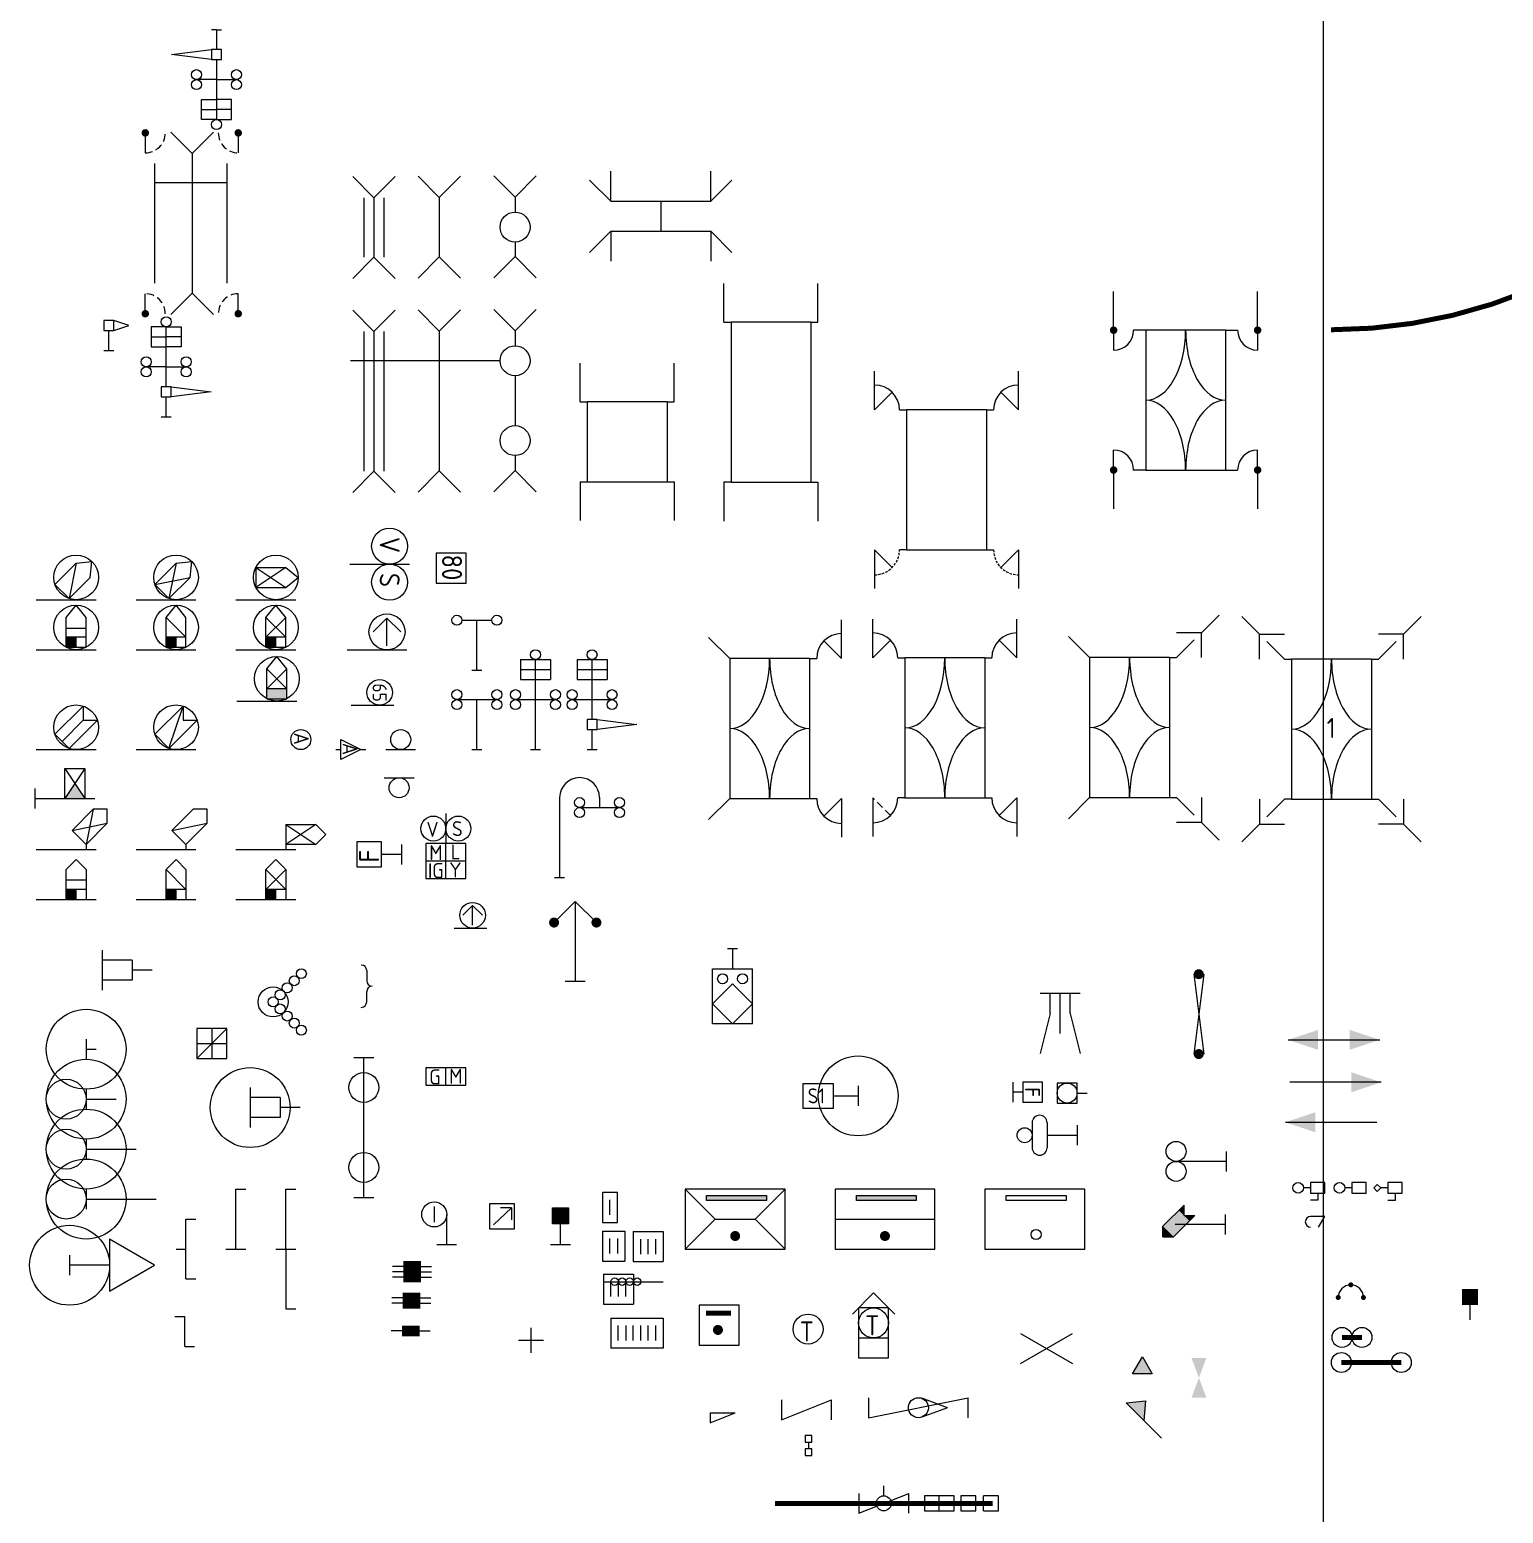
# Model space of a CAD drawing. Extents: x -657 to 273, y -108 to 287.
# Drawn here: x -40.9 to 106.7, y 122.2 to 270.7 of the extents above; entities that cross this region are included whole.
import ezdxf

# ---------------------------------------------------------------- set-up
doc = ezdxf.new("R2010")
doc.units = 0
doc.linetypes.add('DASHED2', pattern=[0.375, 0.25, -0.125])
doc.layers.get('0').update_dxf_attribs({"linetype": 'CONTINUOUS'})
doc.layers.add('CONST', color=1, linetype='CONTINUOUS')
doc.layers.add('LINE', color=5, linetype='CONTINUOUS')
doc.styles.get("Standard").update_dxf_attribs({"font": 'ISOCP'})

msp = doc.modelspace()

# ---------------------------------------------------------------- linework, layer by layer
for p, q in [((-22.19732, 270.69932), (-22.69682, 270.67714)), ((-22.19732, 270.69932), (-22.19732, 268.69932)), ((-22.19732, 270.69932), (-22.19732, 268.69932)), ((-22.19732, 270.69932), (-21.69781, 270.67714)), ((-26.69732, 268.19932), (-22.69732, 268.69932)), ((-22.69732, 267.69932), (-26.69732, 268.19932)), ((-22.19732, 268.69932), (-22.69732, 268.69932)), ((-22.69732, 268.69932), (-22.69732, 267.69932)), ((-22.69732, 267.69932), (-21.69732, 267.69932)), ((-21.69732, 268.69932), (-22.19732, 268.69932)), ((-22.19732, 267.69932), (-22.19732, 261.69932)), ((-22.19732, 267.69932), (-22.19732, 261.69932)), ((-21.69732, 267.69932), (-21.69732, 268.69932)), ((-22.19732, 265.69932), (-24.19732, 265.69932)), ((-22.19732, 265.69932), (-20.19732, 265.69932)), ((-23.69732, 263.69932), (-22.19732, 263.69932)), ((-23.69732, 261.69932), (-23.69732, 263.69932)), ((-20.69732, 263.69932), (-22.19732, 263.69932)), ((-20.69732, 261.69932), (-20.69732, 263.69932)), ((-23.69732, 262.69932), (-22.19732, 262.69932)), ((-22.19732, 261.69932), (-23.69732, 261.69932)), ((-20.69732, 262.69932), (-22.19732, 262.69932)), ((-22.19732, 261.69932), (-20.69732, 261.69932)), ((-29.32889, 260.36606), (-29.32889, 258.36606)), ((-29.32889, 260.36606), (-29.32889, 258.36606)), ((-26.75446, 260.43506), (-24.63314, 258.31374)), ((-22.51182, 260.43506), (-24.63314, 258.31374)), ((-20.0197, 260.36606), (-20.0197, 258.36606)), ((-28.35768, 245.30681), (-28.35768, 257.30681)), ((-28.35768, 245.30681), (-28.35768, 257.30681)), ((-24.63314, 258.31374), (-24.63314, 244.31374)), ((-21.11345, 245.30681), (-21.11345, 257.30681)), ((-8.55412, 255.99294), (-6.4328, 253.87162)), ((-4.31148, 255.99294), (-6.4328, 253.87162)), ((-2.00953, 256.02588), (0.11179, 253.90456)), ((2.23311, 256.02588), (0.11179, 253.90456)), ((5.58219, 256.05882), (7.70351, 253.9375)), ((9.82483, 256.05882), (7.70351, 253.9375)), ((17.29581, 253.52813), (15.17449, 255.64945)), ((17.29581, 253.52813), (17.29581, 256.52813)), ((27.29581, 253.52813), (27.29581, 256.52813)), ((27.29581, 253.52813), (29.41713, 255.64945)), ((-7.4328, 253.87162), (-7.4328, 247.91194)), ((-6.4328, 253.87162), (-6.4328, 247.91194)), ((-5.4328, 253.87162), (-5.4328, 247.91194)), ((0.11179, 253.90456), (0.11179, 247.94488)), ((17.29581, 253.52813), (27.29581, 253.52813)), ((17.29581, 250.52813), (15.17449, 248.40681)), ((17.29581, 250.52813), (27.29581, 250.52813)), ((17.29581, 250.52813), (17.29581, 247.52813)), ((27.29581, 250.52813), (27.29581, 247.52813)), ((27.29581, 250.52813), (29.41713, 248.40681)), ((-8.55412, 245.79062), (-6.4328, 247.91194)), ((-4.31148, 245.79062), (-6.4328, 247.91194)), ((-2.00953, 245.82356), (0.11179, 247.94488)), ((2.23311, 245.82356), (0.11179, 247.94488)), ((5.58219, 245.8565), (7.70351, 247.97782)), ((9.82483, 245.8565), (7.70351, 247.97782)), ((28.6211, 241.40719), (28.6211, 245.28244)), ((38.04011, 241.40719), (38.04011, 245.28244)), ((-29.32889, 242.26142), (-29.32889, 244.26142)), ((-29.32889, 242.26142), (-29.32889, 244.26142)), ((-26.75446, 242.19242), (-24.63314, 244.31374)), ((-22.51182, 242.19242), (-24.63314, 244.31374)), ((-20.0197, 242.26142), (-20.0197, 244.26142)), ((67.64961, 240.61239), (67.64961, 244.48764)), ((82.06862, 240.61239), (82.06862, 244.48764)), ((-8.55412, 242.6136), (-6.4328, 240.49228)), ((-4.31148, 242.6136), (-6.4328, 240.49228)), ((-2.00953, 242.64654), (0.11179, 240.52522)), ((2.23311, 242.64654), (0.11179, 240.52522)), ((5.58219, 242.67948), (7.70351, 240.55816)), ((9.82483, 242.67948), (7.70351, 240.55816)), ((-32.48014, 241.59055), (-33.48014, 241.59055)), ((-33.48014, 241.59055), (-33.48014, 240.59055)), ((-32.48014, 240.59055), (-32.48014, 241.59055)), ((-30.98014, 241.09055), (-32.48014, 241.59055)), ((-32.48014, 240.59055), (-30.98014, 241.09055)), ((-28.7336, 240.94886), (-28.7336, 238.94886)), ((-27.2336, 240.94886), (-28.7336, 240.94886)), ((-27.2336, 240.94886), (-25.7336, 240.94886)), ((-27.2336, 234.94886), (-27.2336, 240.94886)), ((-27.2336, 234.94886), (-27.2336, 240.94886)), ((-25.7336, 240.94886), (-25.7336, 238.94886)), ((28.6211, 241.40719), (29.3306, 241.40719)), ((37.3306, 241.40719), (29.3306, 241.40719)), ((37.3306, 241.40719), (38.04011, 241.40719)), ((-33.48014, 240.59055), (-32.98014, 240.59055)), ((-32.98014, 238.59055), (-32.98014, 240.59055)), ((-32.98014, 238.59055), (-32.98014, 240.59055)), ((-32.98014, 240.59055), (-32.48014, 240.59055)), ((-28.7336, 239.94886), (-27.2336, 239.94886)), ((-25.7336, 239.94886), (-27.2336, 239.94886)), ((-7.4328, 240.49228), (-7.4328, 226.49228)), ((-6.4328, 240.49228), (-6.4328, 226.49228)), ((-5.4328, 240.49228), (-5.4328, 226.49228)), ((0.11179, 240.52522), (0.11179, 226.52522)), ((67.64961, 240.61239), (67.64961, 238.61239)), ((70.85912, 240.61239), (69.64961, 240.61239)), ((78.85912, 240.61239), (70.85912, 240.61239)), ((78.85912, 240.61239), (80.06862, 240.61239)), ((82.06862, 240.61239), (82.06862, 238.61239)), ((-33.48014, 238.59055), (-32.48014, 238.59055)), ((-28.7336, 238.94886), (-27.2336, 238.94886)), ((-25.7336, 238.94886), (-27.2336, 238.94886)), ((-27.2336, 236.94886), (-29.2336, 236.94886)), ((-27.2336, 236.94886), (-25.2336, 236.94886)), ((14.22299, 233.43241), (14.22299, 237.30767)), ((23.64201, 233.43241), (23.64201, 237.30767)), ((43.70621, 232.62761), (43.70621, 236.50286)), ((58.12522, 232.62761), (58.12522, 236.50286)), ((-27.7336, 234.94886), (-27.7336, 233.94886)), ((-26.7336, 234.94886), (-27.7336, 234.94886)), ((-26.7336, 234.94886), (-22.7336, 234.44886)), ((-26.7336, 233.94886), (-26.7336, 234.94886)), ((-27.7336, 233.94886), (-27.2336, 233.94886)), ((-27.2336, 231.94886), (-27.2336, 233.94886)), ((-27.2336, 231.94886), (-27.2336, 233.94886)), ((-27.2336, 233.94886), (-26.7336, 233.94886)), ((-22.7336, 234.44886), (-26.7336, 233.94886)), ((14.22299, 233.43241), (14.9325, 233.43241)), ((22.9325, 233.43241), (14.9325, 233.43241)), ((22.9325, 233.43241), (23.64201, 233.43241)), ((45.47398, 234.39538), (43.70621, 232.62761)), ((56.35746, 234.39538), (58.12522, 232.62761)), ((-27.7336, 231.94886), (-26.7336, 231.94886)), ((46.20621, 232.62761), (46.91572, 232.62761)), ((54.91572, 232.62761), (46.91572, 232.62761)), ((54.91572, 232.62761), (55.62522, 232.62761)), ((67.64961, 226.61239), (67.64961, 228.61239)), ((82.06862, 226.61239), (82.06862, 228.61239)), ((-8.55412, 224.37096), (-6.4328, 226.49228)), ((-4.31148, 224.37096), (-6.4328, 226.49228)), ((-2.00953, 224.4039), (0.11179, 226.52522)), ((2.23311, 224.4039), (0.11179, 226.52522)), ((5.58219, 224.43684), (7.70351, 226.55816)), ((9.82483, 224.43684), (7.70351, 226.55816)), ((67.64961, 226.61239), (67.64961, 222.73714)), ((70.85912, 226.61239), (69.64961, 226.61239)), ((70.85912, 226.61239), (78.85912, 226.61239)), ((78.85912, 226.61239), (80.06862, 226.61239)), ((82.06862, 226.61239), (82.06862, 222.73714)), ((14.22299, 225.43241), (14.9325, 225.43241)), ((14.22299, 225.43241), (14.22299, 221.55716)), ((14.9325, 225.43241), (22.9325, 225.43241)), ((22.9325, 225.43241), (23.64201, 225.43241)), ((22.9325, 225.43241), (22.9325, 225.43241)), ((23.64201, 225.43241), (23.64201, 221.55716)), ((29.3306, 225.38592), (28.6211, 225.38592)), ((28.6211, 225.38592), (28.6211, 221.51067)), ((29.3306, 225.38592), (37.3306, 225.38592)), ((37.3306, 225.38592), (38.04011, 225.38592)), ((38.04011, 225.38592), (38.04011, 221.51067)), ((45.47398, 216.85984), (43.70621, 218.62761)), ((43.70621, 218.62761), (43.70621, 214.75236)), ((46.91572, 218.62761), (46.20621, 218.62761)), ((46.91572, 218.62761), (54.91572, 218.62761)), ((54.91572, 218.62761), (55.62522, 218.62761)), ((56.35746, 216.85984), (58.12522, 218.62761)), ((58.12522, 218.62761), (58.12522, 214.75236)), ((-38.37288, 215.16034), (-36.25156, 217.28166)), ((-36.25156, 217.28166), (-36.95867, 213.74613)), ((-36.25156, 217.28166), (-34.67042, 217.44859)), ((-34.83735, 215.86745), (-34.67042, 217.44859)), ((-28.37288, 215.16034), (-26.25156, 217.28166)), ((-26.25156, 217.28166), (-26.95867, 213.74613)), ((-26.25156, 217.28166), (-24.67042, 217.44859)), ((-24.83735, 215.86745), (-24.67042, 217.44859)), ((-18.25156, 216.86745), (-18.25156, 214.86745)), ((-18.25156, 216.86745), (-15.25156, 214.86745)), ((-18.25156, 216.86745), (-15.25156, 216.86745)), ((-15.25156, 216.86745), (-18.25156, 214.86745)), ((-15.25156, 216.86745), (-14.01549, 215.86745)), ((-8.85653, 217.19097), (-2.85653, 217.19097)), ((2.80093, 218.27877), (-0.19907, 218.27877)), ((-0.19907, 218.27877), (-0.19907, 215.27877)), ((2.80093, 215.27877), (2.80093, 218.27877)), ((-36.95867, 213.74613), (-34.83735, 215.86745)), ((-28.37288, 215.16034), (-24.83735, 215.86745)), ((-26.95867, 213.74613), (-24.83735, 215.86745)), ((-15.25156, 214.86745), (-14.01549, 215.86745)), ((-38.37288, 215.16034), (-36.95867, 213.74613)), ((-28.37288, 215.16034), (-26.95867, 213.74613)), ((-18.25156, 214.86745), (-15.25156, 214.86745)), ((-0.19907, 215.27877), (2.80093, 215.27877)), ((-40.25156, 213.63138), (-34.25156, 213.63138)), ((-37.25156, 211.86745), (-36.25156, 213.10352)), ((-35.25156, 211.86745), (-36.25156, 213.10352)), ((-30.25156, 213.63138), (-24.25156, 213.63138)), ((-27.25156, 211.86745), (-26.25156, 213.10352)), ((-25.25156, 211.86745), (-26.25156, 213.10352)), ((-20.25156, 213.63138), (-14.25156, 213.63138)), ((-17.25156, 211.86745), (-16.25156, 213.10352)), ((-15.25156, 211.86745), (-16.25156, 213.10352)), ((-37.25156, 208.86745), (-37.25156, 211.86745)), ((-35.25156, 208.86745), (-35.25156, 211.86745)), ((-27.25156, 211.86745), (-25.25156, 209.86745)), ((-27.25156, 208.86745), (-27.25156, 211.86745)), ((-25.25156, 208.86745), (-25.25156, 211.86745)), ((-17.25156, 208.86745), (-17.25156, 211.86745)), ((-17.25156, 211.86745), (-15.25156, 209.86745)), ((-17.25156, 209.86745), (-15.25156, 211.86745)), ((-15.25156, 208.86745), (-15.25156, 211.86745)), ((-6.50129, 210.40791), (-5.12184, 211.78736)), ((-5.12184, 211.78736), (-3.74239, 210.40791)), ((-5.12184, 209.02846), (-5.12184, 211.78736)), ((2.38093, 211.57563), (5.38093, 211.57563)), ((3.88093, 206.57563), (3.88093, 211.57563)), ((3.88093, 206.57563), (3.88093, 211.57563)), ((40.40975, 207.73682), (40.40975, 211.61208)), ((43.53024, 207.80561), (43.53024, 211.68087)), ((57.94925, 207.80561), (57.94925, 211.68087)), ((78.22401, 212.10174), (76.45625, 210.33397)), ((80.4928, 211.94621), (82.26057, 210.17844)), ((98.44734, 211.94621), (96.67958, 210.17844)), ((-37.25156, 210.77322), (-35.25156, 210.77322)), ((-35.25156, 209.86745), (-37.25156, 209.86745)), ((-36.25156, 208.86745), (-36.25156, 209.86745)), ((-25.25156, 209.86745), (-27.25156, 209.86745)), ((-26.25156, 208.86745), (-26.25156, 209.86745)), ((-15.25156, 209.86745), (-17.25156, 209.86745)), ((-16.25156, 208.86745), (-16.25156, 209.86745)), ((27.07893, 209.85814), (29.20025, 207.73682)), ((38.64199, 209.50459), (40.40975, 207.73682)), ((45.29801, 209.57338), (43.53024, 207.80561)), ((63.12542, 209.95529), (65.24674, 207.83397)), ((76.45625, 210.33397), (73.95625, 210.33397)), ((75.72401, 209.60174), (73.95625, 207.83397)), ((76.45625, 207.83397), (76.45625, 210.33397)), ((82.26057, 210.17844), (84.76057, 210.17844)), ((82.26057, 207.67844), (82.26057, 210.17844)), ((82.9928, 209.44621), (84.76057, 207.67844)), ((96.67958, 210.17844), (94.17958, 210.17844)), ((95.94734, 209.44621), (94.17958, 207.67844)), ((96.67958, 207.67844), (96.67958, 210.17844)), ((-40.25156, 208.63138), (-34.25156, 208.63138)), ((-37.25156, 208.86745), (-35.25156, 208.86745)), ((-30.25156, 208.63138), (-24.25156, 208.63138)), ((-27.25156, 208.86745), (-25.25156, 208.86745)), ((-20.25156, 208.63138), (-14.25156, 208.63138)), ((-17.25156, 208.86745), (-15.25156, 208.86745)), ((-17.15362, 206.71996), (-16.15362, 207.95603)), ((-15.15362, 206.71996), (-16.15362, 207.95603)), ((-9.12184, 208.60514), (-3.12184, 208.60514)), ((-17.15362, 203.71996), (-17.15362, 206.71996)), ((-17.15362, 204.71996), (-15.15362, 206.71996)), ((-17.15362, 206.71996), (-15.15362, 204.71996)), ((-15.15362, 203.71996), (-15.15362, 206.71996)), ((3.38093, 206.57563), (4.38093, 206.57563)), ((8.24844, 207.63138), (11.24844, 207.63138)), ((8.24844, 207.63138), (8.24844, 205.63138)), ((8.24844, 206.63138), (11.24844, 206.63138)), ((9.74844, 198.63138), (9.74844, 207.63138)), ((9.74844, 198.63138), (9.74844, 207.63138)), ((11.24844, 207.63138), (11.24844, 205.63138)), ((13.91317, 207.63138), (16.91317, 207.63138)), ((13.91317, 207.63138), (13.91317, 205.63138)), ((13.91317, 206.63138), (16.91317, 206.63138)), ((15.41317, 201.63138), (15.41317, 207.63138)), ((15.41317, 201.63138), (15.41317, 207.63138)), ((16.91317, 207.63138), (16.91317, 205.63138)), ((37.20025, 207.73682), (29.20025, 207.73682)), ((37.20025, 207.73682), (37.90975, 207.73682)), ((46.03024, 207.80561), (46.73975, 207.80561)), ((54.73975, 207.80561), (46.73975, 207.80561)), ((54.73975, 207.80561), (55.44925, 207.80561)), ((73.24674, 207.83397), (65.24674, 207.83397)), ((73.24674, 207.83397), (73.95625, 207.83397)), ((84.76057, 207.67844), (85.47007, 207.67844)), ((93.47007, 207.67844), (85.47007, 207.67844)), ((93.47007, 207.67844), (94.17958, 207.67844)), ((8.24844, 205.63138), (11.24844, 205.63138)), ((13.91317, 205.63138), (16.91317, 205.63138)), ((-20.15362, 203.48389), (-14.15362, 203.48389)), ((-15.15362, 204.71996), (-17.15362, 204.71996)), ((-17.15362, 203.71996), (-15.15362, 203.71996)), ((1.88093, 203.63138), (5.88093, 203.63138)), ((3.88093, 198.63138), (3.88093, 203.63138)), ((3.88093, 198.63138), (3.88093, 203.63138)), ((7.74844, 203.63138), (11.74844, 203.63138)), ((13.41317, 203.63138), (17.41317, 203.63138)), ((-38.37288, 200.16034), (-35.54445, 202.98877)), ((-35.54445, 202.98877), (-35.54445, 201.57456)), ((-28.37288, 200.16034), (-25.54445, 202.98877)), ((-26.95867, 198.74613), (-25.54445, 202.98877)), ((-25.54445, 202.98877), (-25.54445, 201.57456)), ((-8.69912, 203.07631), (-4.43912, 203.07631)), ((-37.66578, 199.45324), (-35.54445, 201.57456)), ((-36.95867, 198.74613), (-34.13024, 201.57456)), ((-35.54445, 201.57456), (-34.13024, 201.57456)), ((-26.95867, 198.74613), (-24.13024, 201.57456)), ((-25.54445, 201.57456), (-24.13024, 201.57456)), ((14.91317, 201.63138), (14.91317, 200.63138)), ((15.91317, 201.63138), (14.91317, 201.63138)), ((14.91317, 200.63138), (15.41317, 200.63138)), ((15.41317, 198.63138), (15.41317, 200.63138)), ((15.41317, 198.63138), (15.41317, 200.63138)), ((15.41317, 200.63138), (15.91317, 200.63138)), ((15.91317, 200.63138), (15.91317, 201.63138)), ((15.91317, 201.63138), (19.91317, 201.13138)), ((19.91317, 201.13138), (15.91317, 200.63138)), ((-38.37288, 200.16034), (-36.95867, 198.74613)), ((-28.37288, 200.16034), (-26.95867, 198.74613)), ((-9.75156, 199.63138), (-7.75157, 198.63527)), ((-9.75156, 197.63138), (-9.75156, 199.63138)), ((-40.25156, 198.63138), (-34.25156, 198.63138)), ((-30.25156, 198.63138), (-24.25156, 198.63138)), ((-10.25156, 198.63138), (-9.75156, 198.63138)), ((-7.75157, 198.63527), (-9.75156, 197.63138)), ((-7.75157, 198.63527), (-7.25157, 198.63276)), ((-5.25156, 198.63138), (-2.25156, 198.63138)), ((3.38093, 198.63138), (4.38093, 198.63138)), ((9.24844, 198.63138), (10.24844, 198.63138)), ((14.91317, 198.63138), (15.91317, 198.63138)), ((-37.37732, 196.73034), (-35.37732, 196.73034)), ((-35.37732, 196.73034), (-37.37732, 193.73034)), ((-37.37732, 196.73034), (-35.37732, 193.73034)), ((-37.37732, 193.73034), (-37.37732, 196.73034)), ((-35.37732, 196.73034), (-35.37732, 193.73034)), ((-40.37732, 194.73034), (-40.37732, 192.73034)), ((-5.40867, 195.80886), (-2.40867, 195.80886)), ((-40.37732, 193.73034), (-34.37732, 193.73034)), ((12.16456, 193.82361), (12.16456, 185.82361)), ((16.16456, 193.82361), (16.16456, 192.82361)), ((27.07893, 191.6155), (29.20025, 193.73682)), ((29.20025, 193.73682), (37.20025, 193.73682)), ((37.20025, 193.73682), (37.90975, 193.73682)), ((38.64199, 191.96906), (40.40975, 193.73682)), ((40.40975, 193.73682), (40.40975, 189.86157)), ((43.53024, 193.80561), (43.53024, 189.93036)), ((46.73975, 193.80561), (46.03024, 193.80561)), ((46.73975, 193.80561), (54.73975, 193.80561)), ((54.73975, 193.80561), (55.44925, 193.80561)), ((56.18149, 192.03785), (57.94925, 193.80561)), ((57.94925, 193.80561), (57.94925, 189.93036)), ((63.12542, 191.71265), (65.24674, 193.83397)), ((65.24674, 193.83397), (73.24674, 193.83397)), ((73.24674, 193.83397), (73.95625, 193.83397)), ((75.72401, 192.0662), (73.95625, 193.83397)), ((76.45625, 193.83397), (76.45625, 191.33397)), ((82.26057, 193.67844), (82.26057, 191.17844)), ((82.9928, 191.91067), (84.76057, 193.67844)), ((85.47007, 193.67844), (84.76057, 193.67844)), ((85.47007, 193.67844), (93.47007, 193.67844)), ((93.47007, 193.67844), (94.17958, 193.67844)), ((95.94734, 191.91067), (94.17958, 193.67844)), ((96.67958, 193.67844), (96.67958, 191.17844)), ((-36.66578, 190.54559), (-34.54445, 192.66691)), ((-34.54445, 192.66691), (-35.25156, 189.13138)), ((-33.13024, 192.66691), (-34.54445, 192.66691)), ((-33.13024, 191.2527), (-33.13024, 192.66691)), ((-26.66578, 190.54559), (-24.54445, 192.66691)), ((-23.13024, 192.66691), (-24.54445, 192.66691)), ((-23.13024, 191.2527), (-23.13024, 192.66691)), ((0.771, 192.22579), (0.771, 189.22579)), ((14.16456, 192.82361), (18.16456, 192.82361)), ((-36.66578, 190.54559), (-33.13024, 191.2527)), ((-36.66578, 190.54559), (-35.25156, 189.13138)), ((-33.13024, 191.2527), (-35.25156, 189.13138)), ((-26.66578, 190.54559), (-23.13024, 191.2527)), ((-26.66578, 190.54559), (-25.25156, 189.13138)), ((-23.13024, 191.2527), (-25.25156, 189.13138)), ((-15.25156, 191.13138), (-12.25156, 191.13138)), ((-15.25156, 191.13138), (-15.25156, 189.13138)), ((-15.25156, 191.13138), (-12.25156, 189.13138)), ((-12.25156, 191.13138), (-15.25156, 189.13138)), ((-11.25156, 190.13138), (-12.25156, 191.13138)), ((-12.25156, 189.13138), (-11.25156, 190.13138)), ((76.45625, 191.33397), (73.95625, 191.33397)), ((78.22401, 189.5662), (76.45625, 191.33397)), ((80.4928, 189.41067), (82.26057, 191.17844)), ((82.26057, 191.17844), (84.76057, 191.17844)), ((96.67958, 191.17844), (94.17958, 191.17844)), ((98.44734, 189.41067), (96.67958, 191.17844)), ((-40.25156, 188.63138), (-34.25156, 188.63138)), ((-35.25156, 189.13138), (-35.25156, 188.63138)), ((-30.25156, 188.63138), (-24.25156, 188.63138)), ((-25.25156, 189.13138), (-25.25156, 188.63138)), ((-20.25156, 188.63138), (-14.25156, 188.63138)), ((-15.25156, 189.13138), (-15.25156, 188.63138)), ((-12.25156, 189.13138), (-15.25156, 189.13138)), ((-5.65594, 189.379), (-8.15594, 189.379)), ((-8.15594, 189.379), (-8.15594, 186.879)), ((-5.65594, 186.879), (-5.65594, 189.379)), ((0.771, 189.22579), (-1.229, 189.22579)), ((-1.229, 189.22579), (-1.229, 187.47579)), ((2.771, 189.22579), (0.771, 189.22579)), ((0.771, 187.47579), (0.771, 189.22579)), ((2.771, 187.47579), (2.771, 189.22579)), ((-36.25156, 187.63138), (-37.25156, 186.63138)), ((-35.25156, 186.63138), (-36.25156, 187.63138)), ((-26.25156, 187.63138), (-27.25156, 186.63138)), ((-25.25156, 186.63138), (-26.25156, 187.63138)), ((-16.25156, 187.63138), (-17.25156, 186.63138)), ((-15.25156, 186.63138), (-16.25156, 187.63138)), ((-1.229, 187.47579), (-1.229, 185.72579)), ((-1.229, 187.47579), (0.771, 187.47579)), ((0.771, 187.47579), (2.771, 187.47579)), ((0.771, 185.72579), (0.771, 187.47579)), ((2.771, 185.72579), (2.771, 187.47579)), ((-37.25156, 183.63138), (-37.25156, 186.63138)), ((-35.25156, 186.63138), (-35.25156, 183.63138)), ((-27.25156, 183.63138), (-27.25156, 186.63138)), ((-25.25156, 186.63138), (-25.25156, 183.63138)), ((-17.25156, 183.63138), (-17.25156, 186.63138)), ((-15.25156, 186.63138), (-15.25156, 183.63138)), ((-8.15594, 186.879), (-5.65594, 186.879)), ((-1.229, 185.72579), (0.771, 185.72579)), ((0.771, 185.72579), (2.771, 185.72579)), ((11.66456, 185.82361), (12.66456, 185.82361)), ((-35.25156, 184.63138), (-37.25156, 184.63138)), ((-36.25156, 183.63138), (-36.25156, 184.63138)), ((-36.25156, 183.63138), (-36.25156, 184.63138)), ((-25.25156, 184.63138), (-27.25156, 184.63138)), ((-26.25156, 183.63138), (-26.25156, 184.63138)), ((-26.25156, 183.63138), (-26.25156, 184.63138)), ((-15.25156, 184.63138), (-17.25156, 184.63138)), ((-16.25156, 183.63138), (-16.25156, 184.63138)), ((-16.25156, 183.63138), (-16.25156, 184.63138)), ((-40.25156, 183.63138), (-34.25156, 183.63138)), ((-30.25156, 183.63138), (-24.25156, 183.63138)), ((-20.25156, 183.63138), (-14.25156, 183.63138)), ((2.46788, 182.04536), (3.44729, 183.02477)), ((3.44729, 183.02477), (4.4267, 182.04536)), ((3.44729, 181.06595), (3.44729, 183.02477)), ((13.73109, 183.43499), (11.60977, 181.31367)), ((13.73109, 183.43499), (13.73109, 175.43499)), ((13.73109, 183.43499), (15.85241, 181.31367)), ((1.60729, 180.76539), (4.86729, 180.76539)), ((-33.64697, 178.54629), (-33.64697, 174.54629)), ((29.98891, 178.68413), (28.98891, 178.68413)), ((29.48891, 178.68413), (29.48891, 176.68413)), ((29.48891, 178.68413), (29.48891, 176.68413)), ((-30.64697, 177.54629), (-33.64697, 177.54629)), ((-30.64697, 177.54629), (-30.64697, 175.54629)), ((-30.64697, 175.54629), (-33.64697, 175.54629)), ((-28.64697, 176.54629), (-30.64697, 176.54629)), ((-7.1565, 176.51095), (-7.1565, 175.4917)), ((12.73109, 175.43499), (14.73109, 175.43499)), ((27.48891, 176.68413), (31.48891, 176.68413)), ((27.48891, 171.18413), (27.48891, 176.68413)), ((31.48891, 171.18413), (31.48891, 176.68413)), ((76.67547, 176.14521), (75.67547, 168.14521)), ((75.67547, 176.14521), (76.67547, 168.14521)), ((-7.1565, 173.37481), (-7.1565, 174.39406)), ((29.48891, 175.18413), (27.48891, 173.18413)), ((31.48891, 173.18413), (29.48891, 175.18413)), ((64.29654, 174.21574), (60.29654, 174.21574)), ((61.29654, 172.21574), (61.29654, 174.21574)), ((62.29654, 170.21574), (62.29654, 174.21574)), ((63.29654, 172.21574), (63.29654, 174.21574)), ((29.48891, 171.18413), (27.48891, 173.18413)), ((29.48891, 171.18413), (31.48891, 173.18413)), ((31.48891, 171.18413), (27.48891, 171.18413)), ((61.29654, 172.21574), (60.29654, 168.21574)), ((63.29654, 172.21574), (64.29654, 168.21574)), ((-35.25156, 169.63138), (-35.25156, 167.63138)), ((-21.16716, 170.70975), (-24.16716, 167.70975)), ((-21.16716, 170.70975), (-24.16716, 170.70975)), ((-24.16716, 170.70975), (-24.16716, 167.70975)), ((-22.66716, 170.70975), (-22.66716, 167.70975)), ((-21.16716, 167.70975), (-21.16716, 170.70975)), ((85.12543, 169.56908), (94.29448, 169.56908)), ((-35.25156, 168.63138), (-34.25156, 168.63138)), ((-24.16716, 169.20975), (-21.16716, 169.20975)), ((-24.16716, 167.70975), (-21.16716, 167.70975)), ((-8.44477, 167.80306), (-6.44477, 167.80306)), ((-7.44477, 153.80306), (-7.44477, 167.80306)), ((-1.229, 166.76929), (-1.229, 165.01929)), ((0.771, 166.76929), (-1.229, 166.76929)), ((0.771, 165.01929), (0.771, 166.76929)), ((2.771, 166.76929), (0.771, 166.76929)), ((2.771, 165.01929), (2.771, 166.76929)), ((-1.229, 165.01929), (0.771, 165.01929)), ((0.771, 165.01929), (2.771, 165.01929)), ((36.56344, 165.2106), (39.56344, 165.2106)), ((36.56344, 162.7106), (36.56344, 165.2106)), ((39.56344, 165.2106), (39.56344, 162.7106)), ((42.06344, 164.9606), (42.06344, 162.9606)), ((57.54111, 165.33313), (57.54111, 163.33313)), ((58.54111, 165.33313), (58.54111, 163.33313)), ((60.54111, 165.33313), (58.54111, 165.33313)), ((60.54111, 163.33313), (60.54111, 165.33313)), ((63.99273, 165.24691), (61.99273, 165.24691)), ((61.99273, 165.24691), (61.99273, 163.24691)), ((63.99273, 163.24691), (63.99273, 165.24691)), ((94.45579, 165.32036), (85.28675, 165.32036)), ((-35.25156, 164.63138), (-35.25156, 162.63138)), ((-35.25156, 163.63138), (-32.25156, 163.63138)), ((-18.82324, 164.79632), (-18.82324, 160.79632)), ((-15.82324, 163.79632), (-18.82324, 163.79632)), ((-15.82324, 163.79632), (-15.82324, 161.79632)), ((39.56344, 163.9606), (42.06344, 163.9606)), ((58.54111, 164.33313), (57.54111, 164.33313)), ((63.99273, 164.24691), (64.99273, 164.24691)), ((-13.82324, 162.79632), (-15.82324, 162.79632)), ((39.56344, 162.7106), (36.56344, 162.7106)), ((58.54111, 163.33313), (60.54111, 163.33313)), ((61.99273, 163.24691), (63.99273, 163.24691)), ((-15.82324, 161.79632), (-18.82324, 161.79632)), ((59.48768, 161.27226), (59.48768, 158.77226)), ((60.98768, 161.27226), (60.98768, 158.77226)), ((63.98768, 161.02226), (63.98768, 159.02226)), ((84.84645, 161.31905), (94.0155, 161.31905)), ((-35.25156, 159.63138), (-35.25156, 157.63138)), ((60.98768, 160.02226), (63.98768, 160.02226)), ((-35.25156, 158.63138), (-30.25156, 158.63138)), ((-35.25156, 154.63138), (-35.25156, 152.63138)), ((-20.25156, 154.63138), (-19.25156, 154.63138)), ((-20.25156, 148.63138), (-20.25156, 154.63138)), ((-15.25156, 154.63138), (-14.25156, 154.63138)), ((-15.25156, 148.63138), (-15.25156, 154.63138)), ((34.74844, 154.63138), (24.74844, 154.63138)), ((34.74844, 154.63138), (24.74844, 154.63138)), ((27.74844, 151.63138), (24.74844, 154.63138)), ((24.74844, 154.63138), (24.74844, 148.63138)), ((31.74844, 151.63138), (34.74844, 154.63138)), ((34.74844, 148.63138), (34.74844, 154.63138)), ((49.74844, 154.63138), (39.74844, 154.63138)), ((49.74844, 154.63138), (39.74844, 154.63138)), ((39.74844, 154.63138), (39.74844, 148.63138)), ((49.74844, 148.63138), (49.74844, 154.63138)), ((64.74844, 154.63138), (54.74844, 154.63138)), ((64.74844, 154.63138), (54.74844, 154.63138)), ((54.74844, 154.63138), (54.74844, 148.63138)), ((64.74844, 148.63138), (64.74844, 154.63138)), ((93.70295, 154.74195), (94.05795, 155.09695)), ((94.05795, 154.38695), (93.70295, 154.74195)), ((94.05795, 155.09695), (94.41295, 154.74195)), ((94.41295, 154.74195), (94.05795, 154.38695)), ((95.12295, 154.74195), (94.41295, 154.74195)), ((95.12295, 155.27445), (95.12295, 154.20945)), ((96.54295, 155.27445), (95.12295, 155.27445)), ((96.54295, 154.20945), (96.54295, 155.27445)), ((-35.25156, 153.63138), (-28.25156, 153.63138)), ((-8.44477, 153.80306), (-6.44477, 153.80306)), ((17.95775, 154.30153), (16.45775, 154.30153)), ((16.45775, 154.30153), (16.45775, 151.30153)), ((17.20775, 152.05153), (17.20775, 153.55153)), ((17.95775, 151.30153), (17.95775, 154.30153)), ((26.88192, 153.48141), (26.88192, 153.98141)), ((26.88192, 153.98141), (29.88192, 153.98141)), ((32.88192, 153.48141), (26.88192, 153.48141)), ((29.88192, 153.98141), (32.88192, 153.98141)), ((32.88192, 153.98141), (32.88192, 153.48141)), ((41.88192, 153.48141), (41.88192, 153.98141)), ((41.88192, 153.98141), (44.88192, 153.98141)), ((47.88192, 153.48141), (41.88192, 153.48141)), ((44.88192, 153.98141), (47.88192, 153.98141)), ((47.88192, 153.98141), (47.88192, 153.48141)), ((56.88192, 153.98141), (59.88192, 153.98141)), ((56.88192, 153.48141), (56.88192, 153.98141)), ((62.88192, 153.48141), (56.88192, 153.48141)), ((59.88192, 153.98141), (62.88192, 153.98141)), ((62.88192, 153.98141), (62.88192, 153.48141)), ((88.08304, 153.50975), (87.37304, 153.50975)), ((88.08304, 154.21975), (88.08304, 153.50975)), ((95.12295, 154.20945), (96.54295, 154.20945)), ((95.83295, 153.49945), (95.12295, 153.49945)), ((95.83295, 154.20945), (95.83295, 153.49945)), ((-25.25156, 145.63138), (-25.25156, 151.63138)), ((-25.25156, 151.63138), (-24.25156, 151.63138)), ((27.74844, 151.63138), (24.74844, 148.63138)), ((27.74844, 151.63138), (31.74844, 151.63138)), ((31.74844, 151.63138), (34.74844, 148.63138)), ((39.74844, 151.63138), (49.74844, 151.63138)), ((88.17872, 150.82435), (88.7936, 151.88935)), ((16.45775, 151.30153), (17.95775, 151.30153)), ((16.45776, 150.42624), (16.45776, 147.42624)), ((19.54261, 150.38152), (19.54261, 147.38152)), ((19.54261, 150.38152), (22.54261, 150.38152)), ((22.54261, 150.38152), (22.54261, 147.38152)), ((-26.25156, 148.63138), (-25.25156, 148.63138)), ((-21.25156, 148.63138), (-20.25156, 148.63138)), ((-20.25156, 148.63138), (-19.25156, 148.63138)), ((-16.25156, 148.63138), (-15.25156, 148.63138)), ((-15.25156, 148.63138), (-15.25156, 142.63138)), ((-15.25156, 148.63138), (-14.25156, 148.63138)), ((-0.1457, 149.09135), (1.8543, 149.09135)), ((11.2622, 149.09135), (13.2622, 149.09135)), ((17.20776, 148.17624), (17.20776, 149.67624)), ((20.29261, 148.13152), (20.29261, 149.63152)), ((21.04261, 148.13152), (21.04261, 149.63152)), ((21.79261, 148.13152), (21.79261, 149.63152)), ((24.74844, 148.63138), (34.74844, 148.63138)), ((39.74844, 148.63138), (49.74844, 148.63138)), ((54.74844, 148.63138), (64.74844, 148.63138)), ((19.54261, 147.38152), (22.54261, 147.38152)), ((-25.25156, 145.63138), (-24.25156, 145.63138)), ((-3.49373, 146.89353), (-4.55873, 146.89353)), ((-3.49373, 146.36103), (-4.55873, 146.36103)), ((-3.49373, 145.82853), (-4.55873, 145.82853)), ((-1.71873, 146.89353), (-0.65373, 146.89353)), ((-1.71873, 146.36103), (-0.65373, 146.36103)), ((-1.71873, 145.82853), (-0.65373, 145.82853)), ((16.55782, 146.11149), (16.55782, 143.11149)), ((16.55782, 146.11149), (19.55782, 146.11149)), ((19.55782, 146.11149), (19.55782, 143.11149)), ((17.30782, 143.86149), (17.30782, 145.36149)), ((18.05782, 143.86149), (18.05782, 145.36149)), ((18.80782, 143.86149), (18.80782, 145.36149)), ((41.48212, 142.10845), (43.60344, 144.22977)), ((45.72476, 142.10845), (43.60344, 144.22977)), ((-15.25156, 142.63138), (-14.25156, 142.63138)), ((-3.56297, 143.73203), (-4.62797, 143.73203)), ((-3.56297, 143.19953), (-4.62797, 143.19953)), ((-1.78797, 143.73203), (-0.72297, 143.73203)), ((-1.78797, 143.19953), (-0.72297, 143.19953)), ((16.55782, 143.11149), (19.55782, 143.11149)), ((30.15036, 143.0195), (26.15036, 143.0195)), ((26.15036, 143.0195), (26.15036, 139.0195)), ((30.15036, 139.0195), (30.15036, 143.0195)), ((42.10344, 142.72977), (42.10344, 139.72977)), ((45.10344, 142.72977), (42.10344, 142.72977)), ((45.10344, 139.72977), (45.10344, 142.72977)), ((103.32666, 143.02908), (103.32666, 141.52908)), ((-26.38422, 141.87876), (-25.38422, 141.87876)), ((-25.38422, 138.87876), (-25.38422, 141.87876)), ((17.29261, 141.70897), (17.29261, 138.70897)), ((17.29261, 141.70897), (22.54261, 141.70897)), ((22.54261, 141.70897), (22.54261, 138.70897)), ((-3.63378, 140.4347), (-4.69878, 140.4347)), ((-1.85878, 140.4347), (-0.79378, 140.4347)), ((9.2952, 140.75123), (9.2952, 138.25123)), ((18.04261, 139.45897), (18.04261, 140.95897)), ((19.54261, 139.45897), (19.54261, 140.95897)), ((20.29261, 139.45897), (20.29261, 140.95897)), ((21.04261, 139.45897), (21.04261, 140.95897)), ((21.79261, 139.45897), (21.79261, 140.95897)), ((42.10344, 139.72977), (45.10344, 139.72977)), ((42.10344, 139.72977), (42.10344, 137.72977)), ((45.10344, 137.72977), (45.10344, 139.72977)), ((58.31793, 137.16958), (63.51408, 140.16958)), ((58.31793, 140.16958), (63.51408, 137.16958)), ((-25.38422, 138.87876), (-24.38422, 138.87876)), ((8.0452, 139.50123), (10.5452, 139.50123)), ((22.54261, 138.70897), (17.29261, 138.70897)), ((26.15036, 139.0195), (30.15036, 139.0195)), ((42.10344, 137.72977), (45.10344, 137.72977)), ((43.09622, 131.74764), (53.09622, 133.74764)), ((43.09622, 133.74764), (43.09622, 131.74764)), ((51.02003, 132.74764), (48.43824, 133.68733)), ((53.09622, 131.74764), (53.09622, 133.74764)), ((27.24006, 131.22509), (29.74006, 132.22509)), ((27.24006, 132.22509), (27.24006, 131.22509)), ((27.24006, 132.22509), (29.74006, 132.22509)), ((34.38995, 131.51864), (39.38995, 133.51864)), ((34.38995, 133.51864), (34.38995, 131.51864)), ((39.38995, 131.51864), (39.38995, 133.51864)), ((51.02003, 132.74764), (48.43824, 131.80795)), ((36.76817, 129.97334), (36.76817, 129.30667)), ((37.43484, 129.97334), (36.76817, 129.97334)), ((36.76817, 129.30667), (37.43484, 129.30667)), ((37.10151, 129.30667), (37.10151, 128.64001)), ((37.43484, 129.30667), (37.43484, 129.97334)), ((37.43484, 128.64001), (36.76817, 128.64001)), ((36.76817, 128.64001), (36.76817, 127.97334)), ((36.76817, 127.97334), (37.43484, 127.97334)), ((37.43484, 127.97334), (37.43484, 128.64001)), ((44.63146, 123.92164), (44.63146, 124.92164)), ((42.13146, 122.17164), (47.13146, 124.17164)), ((42.13146, 124.17164), (42.13146, 122.17164)), ((47.13146, 122.17164), (47.13146, 124.17164)), ((48.69316, 123.92164), (48.69316, 122.42164)), ((50.19316, 123.92164), (48.69316, 123.92164)), ((50.19316, 122.42164), (50.19316, 123.92164)), ((51.69316, 123.92164), (50.19316, 123.92164)), ((51.69316, 122.42164), (51.69316, 123.92164)), ((53.86219, 123.92164), (52.36219, 123.92164)), ((52.36219, 123.92164), (52.36219, 122.42164)), ((53.86219, 122.42164), (53.86219, 123.92164)), ((54.61219, 122.42164), (54.61219, 123.92164)), ((56.11219, 123.92164), (54.61219, 123.92164)), ((56.11219, 122.42164), (56.11219, 123.92164)), ((48.69316, 122.42164), (50.19316, 122.42164)), ((50.19316, 122.42164), (51.69316, 122.42164)), ((52.36219, 122.42164), (53.86219, 122.42164)), ((54.61219, 122.42164), (56.11219, 122.42164))]:
    msp.add_line(p, q)
at = {"ltscale": 3}
for p, q in [((7.70351, 253.9375), (7.70351, 252.4375)), ((7.70351, 249.4375), (7.70351, 247.97782)), ((29.3306, 241.40719), (29.3306, 225.38592)), ((37.3306, 241.40719), (37.3306, 225.38592)), ((7.70351, 240.55816), (7.70351, 239.05816)), ((70.85912, 240.61239), (70.85912, 233.61239)), ((78.85912, 240.61239), (78.85912, 233.61239)), ((7.70351, 236.05816), (7.70351, 231.05816)), ((14.9325, 233.43241), (14.9325, 225.43241)), ((22.9325, 233.43241), (22.9325, 225.43241)), ((70.85912, 233.61239), (70.85912, 226.61239)), ((78.85912, 233.61239), (78.85912, 226.61239)), ((46.91572, 232.62761), (46.91572, 218.62761)), ((54.91572, 232.62761), (54.91572, 218.62761)), ((7.70351, 228.05816), (7.70351, 226.55816)), ((56.18149, 209.57338), (57.94925, 207.80561)), ((29.20025, 207.73682), (29.20025, 193.73682)), ((37.20025, 207.73682), (37.20025, 193.73682)), ((46.73975, 207.80561), (46.73975, 193.80561)), ((54.73975, 207.80561), (54.73975, 193.80561)), ((65.24674, 207.83397), (65.24674, 193.83397)), ((73.24674, 207.83397), (73.24674, 193.83397)), ((85.47007, 207.67844), (85.47007, 193.67844)), ((93.47007, 207.67844), (93.47007, 193.67844))]:
    msp.add_line(p, q, dxfattribs=at)
at = {"linetype": 'DASHED2', "ltscale": 3}
msp.add_line((45.29801, 192.03785), (43.53024, 193.80561), dxfattribs=at)
at = {"linetype": 'CONTINUOUS'}
for p, q in [((-3.65594, 189.129), (-3.65594, 187.129)), ((-3.65594, 188.129), (-5.65594, 188.129)), ((-27.25156, 186.63138), (-25.25156, 184.63138)), ((-17.25156, 186.63138), (-15.25156, 184.63138)), ((-17.25156, 184.63138), (-15.25156, 186.63138)), ((-37.25156, 185.59714), (-35.25156, 185.59714)), ((78.90426, 158.40708), (78.90426, 156.40708)), ((78.90426, 157.40708), (73.90426, 157.40708)), ((87.37304, 154.75225), (86.66304, 154.75225)), ((88.79304, 155.28475), (87.37304, 155.28475)), ((87.37304, 155.28475), (87.37304, 154.21975)), ((88.79304, 154.21975), (88.79304, 155.28475)), ((91.50671, 154.75225), (90.79671, 154.75225)), ((91.50671, 155.28475), (91.50671, 154.21975)), ((92.92671, 155.28475), (91.50671, 155.28475)), ((92.92671, 154.21975), (92.92671, 155.28475)), ((7.63587, 153.15723), (5.13587, 153.15723)), ((5.13587, 153.15723), (5.13587, 150.65723)), ((7.63587, 150.65723), (7.63587, 153.15723)), ((72.59222, 150.91383), (74.71354, 153.03515)), ((74.71354, 151.97449), (74.71354, 153.03515)), ((87.37304, 154.21975), (88.79304, 154.21975)), ((91.50671, 154.21975), (92.92671, 154.21975)), ((-0.39781, 152.88867), (-0.39781, 151.31759)), ((0.8543, 149.09135), (0.8543, 152.09135)), ((5.53615, 151.05978), (7.3374, 152.75771)), ((7.3374, 152.75771), (6.23663, 152.75771)), ((7.3374, 152.75771), (7.3374, 151.55917)), ((12.2622, 149.09135), (12.2622, 152.09135)), ((75.7742, 151.97449), (73.65288, 149.85317)), ((74.71354, 151.97449), (75.7742, 151.97449)), ((78.82341, 152.09874), (78.82341, 150.09874)), ((88.7936, 151.88935), (87.3736, 151.88935)), ((5.13587, 150.65723), (7.63587, 150.65723)), ((16.45776, 150.42624), (18.70776, 150.42624)), ((18.70776, 150.42624), (18.70776, 147.42624)), ((72.59222, 149.85317), (72.59222, 150.91383)), ((78.82341, 151.09874), (73.82341, 151.09874)), ((17.95776, 149.67624), (17.95776, 148.17624)), ((72.59222, 149.85317), (73.65288, 149.85317)), ((-36.90855, 148.00703), (-36.90855, 146.00703)), ((16.45776, 147.42624), (18.70776, 147.42624)), ((-32.90855, 147.00703), (-36.90855, 147.00703)), ((16.55782, 145.36149), (22.52293, 145.36149)), ((18.79261, 140.95897), (18.79261, 139.45897)), ((69.5241, 136.12042), (70.5241, 137.85247)), ((70.5241, 137.85247), (71.5241, 136.12042)), ((71.5241, 136.12042), (69.5241, 136.12042)), ((68.89347, 133.24097), (70.83801, 133.41775)), ((72.429, 129.70544), (68.89347, 133.24097)), ((70.83801, 133.41775), (70.66124, 131.47321))]:
    msp.add_line(p, q, dxfattribs=at)
for points, const_width in [([(-29.51639, 260.36606, -1), (-29.14139, 260.36606, -1)], 0.375), ([(-29.51639, 260.36606, -1), (-29.14139, 260.36606, -1)], 0.375), ([(-19.8322, 260.36606, 1), (-20.2072, 260.36606, 1)], 0.375), ([(-29.51639, 242.26142, 1), (-29.14139, 242.26142, 1)], 0.375), ([(-29.51639, 242.26142, 1), (-29.14139, 242.26142, 1)], 0.375), ([(-19.8322, 242.26142, -1), (-20.2072, 242.26142, -1)], 0.375), ([(67.46211, 240.61239, -1), (67.83711, 240.61239, -1)], 0.375), ([(82.25612, 240.61239, 1), (81.88112, 240.61239, 1)], 0.375), ([(67.46211, 226.61239, 1), (67.83711, 226.61239, 1)], 0.375), ([(82.25612, 226.61239, -1), (81.88112, 226.61239, -1)], 0.375), ([(11.35977, 181.31367, 1), (11.85977, 181.31367, 1)], 0.5), ([(15.60241, 181.31367, 1), (16.10241, 181.31367, 1)], 0.5), ([(75.92547, 176.14521, 1), (76.42547, 176.14521, 1)], 0.5), ([(75.92547, 168.14521, 1), (76.42547, 168.14521, 1)], 0.5)]:
    msp.add_lwpolyline(points, format="xyb", close=True, dxfattribs=dict(const_width=const_width))
at = {"const_width": 0.5}
msp.add_lwpolyline([(89.40999, 240.6547, 0.099019514), (109.40999, 244.6547, 0.799272958)], format="xyb", dxfattribs=at)
at = {"linetype": 'CONTINUOUS'}
for points in [[(13.04079, 152.75966), (13.04079, 151.15966), (11.44079, 151.15966), (11.44079, 152.75966)], [(-28.40855, 147.00703), (-32.90855, 149.60511), (-32.90855, 144.40895)]]:
    msp.add_lwpolyline(points, close=True, dxfattribs=at)
at = {"linetype": 'CONTINUOUS', "const_width": 0.5, "flags": 128}
for points in [[(29.49808, 149.93275, 1), (29.99808, 149.93275, 1)], [(44.49808, 149.93275, 1), (44.99808, 149.93275, 1)], [(27.77354, 140.53207, 1), (28.27354, 140.53207, 1)]]:
    msp.add_lwpolyline(points, format="xyb", close=True, dxfattribs=at)
at = {"linetype": 'CONTINUOUS', "const_width": 0.25}
for points in [[(91.27884, 145.04263, 1), (91.52884, 145.04263, 1)], [(90.01858, 143.78237, 1), (90.26858, 143.78237, 1)], [(92.5391, 143.78237, 1), (92.7891, 143.78237, 1)]]:
    msp.add_lwpolyline(points, format="xyb", close=True, dxfattribs=at)
at = {"const_width": 0.5}
for points in [[(26.81365, 142.22507), (29.33413, 142.22507)], [(90.51887, 139.78181), (92.51887, 139.78181)], [(90.45676, 137.27038), (96.45676, 137.27038)], [(33.73481, 123.17164), (55.52811, 123.17164)]]:
    msp.add_lwpolyline(points, dxfattribs=at)
for centre, radius in [((-24.19732, 266.19932), 0.5), ((-20.19732, 266.19932), 0.5), ((-24.19732, 265.19932), 0.5), ((-20.19732, 265.19932), 0.5), ((-22.19732, 261.19932), 0.5), ((-27.2336, 241.44886), 0.5), ((-29.2336, 237.44886), 0.5), ((-25.2336, 237.44886), 0.5), ((-29.2336, 236.44886), 0.5), ((-25.2336, 236.44886), 0.5), ((-4.85653, 218.99375), 1.80278), ((-36.25156, 215.86745), 2.23607), ((-26.25156, 215.86745), 2.23607), ((-16.25156, 215.86745), 2.23607), ((-4.85653, 215.3882), 1.80278), ((-36.25156, 210.86745), 2.23607), ((-26.25156, 210.86745), 2.23607), ((-16.25156, 210.86745), 2.23607), ((-5.12184, 210.40791), 1.80278), ((1.88093, 211.57563), 0.5), ((5.88093, 211.57563), 0.5), ((-16.15362, 205.71996), 2.23607), ((9.74844, 208.13138), 0.5), ((15.41317, 208.13138), 0.5), ((-5.85912, 204.35628), 1.27997), ((1.88093, 204.13138), 0.5), ((1.88093, 203.13138), 0.5), ((5.88093, 204.13138), 0.5), ((5.88093, 203.13138), 0.5), ((7.74844, 204.13138), 0.5), ((7.74844, 203.13138), 0.5), ((11.74844, 204.13138), 0.5), ((11.74844, 203.13138), 0.5), ((13.41317, 204.13138), 0.5), ((13.41317, 203.13138), 0.5), ((17.41317, 204.13138), 0.5), ((17.41317, 203.13138), 0.5), ((-36.25156, 200.86745), 2.23607), ((-26.25156, 200.86745), 2.23607), ((-13.75156, 199.63138), 1), ((-3.75156, 199.63138), 1), ((-3.90867, 194.80886), 1), ((14.16456, 193.32361), 0.5), ((18.16456, 193.32361), 0.5), ((-0.479, 190.72579), 1.25), ((2.021, 190.72579), 1.25), ((14.16456, 192.32361), 0.5), ((18.16456, 192.32361), 0.5), ((3.44729, 182.04536), 1.27997), ((-15.11231, 174.78291), 0.5), ((-14.4052, 175.49001), 0.5), ((-13.69809, 176.19712), 0.5), ((28.48891, 175.68413), 0.5), ((30.48891, 175.68413), 0.5), ((-16.52652, 173.36869), 1.5), ((-16.52652, 173.36869), 0.5), ((-15.81941, 174.0758), 0.5), ((-15.81941, 172.66159), 0.5), ((-15.11231, 171.95448), 0.5), ((-14.4052, 171.24737), 0.5), ((-13.69809, 170.54027), 0.5), ((-37.25156, 163.63138), 2), ((62.99273, 164.24691), 1), ((-37.25156, 158.63138), 2), ((58.73768, 160.02226), 0.75), ((-37.25156, 153.63138), 2), ((59.88192, 150.08172), 0.5), ((43.60344, 141.22977), 1.5), ((37.04678, 140.61736), 1.5), ((48.09622, 132.74764), 1), ((44.63146, 123.17164), 0.75)]:
    msp.add_circle(centre, radius)
at = {"linetype": 'CONTINUOUS'}
for centre, radius in [((73.90426, 158.40708), 1), ((73.90426, 156.40708), 1), ((86.13054, 154.75225), 0.5325), ((90.26421, 154.75225), 0.5325), ((-0.3957, 152.09135), 1.25), ((17.68282, 145.36149), 0.375), ((18.43282, 145.36149), 0.375), ((19.18282, 145.36149), 0.375), ((19.93282, 145.36149), 0.375)]:
    msp.add_circle(centre, radius, dxfattribs=at)
at = {"linetype": 'DASHED2', "ltscale": 3}
for centre, start, end in [((-29.32889, 260.36606), 270, 0), ((-29.32889, 260.36606), 270, 0), ((-20.0197, 260.36606), 180, 270), ((-29.32889, 242.26142), 0, 90), ((-29.32889, 242.26142), 0, 90), ((-20.0197, 242.26142), 90, 180)]:
    msp.add_arc(centre, 2, start, end, dxfattribs=at)
at = {"ltscale": 3}
for centre, radius, start, end in [((67.64961, 240.61239), 2, 270, 0), ((82.06862, 240.61239), 2, 180, 270), ((67.64961, 226.61239), 2, 0, 90), ((82.06862, 226.61239), 2, 90, 180), ((40.40975, 207.73682), 2.5, 90, 180), ((43.53024, 207.80561), 2.5, 0, 90), ((40.40975, 193.73682), 2.5, 180, 270), ((57.94925, 193.80561), 2.5, 180, 270)]:
    msp.add_arc(centre, radius, start, end, dxfattribs=at)
for centre, radius, start, end in [((43.70621, 232.62761), 2.5, 0, 90), ((58.12522, 232.62761), 2.5, 90, 180), ((57.94925, 207.80561), 2.5, 90, 180), ((14.16456, 193.82361), 2, 0, 180), ((43.53024, 193.80561), 2.5, 270, 0), ((-7.70533, 176.51095), 0.54882, 0, 90), ((-6.60768, 175.4917), 0.54882, 180, 270), ((-6.60768, 174.39406), 0.54882, 90, 180), ((-7.70533, 173.37481), 0.54882, 270, 0), ((60.23768, 161.27226), 0.75, 0, 180), ((60.23768, 158.77226), 0.75, 180, 0)]:
    msp.add_arc(centre, radius, start, end)
at = {"linetype": 'DASHED2'}
for centre, start, end in [((43.70621, 218.62761), 270, 0), ((58.12522, 218.62761), 180, 270)]:
    msp.add_arc(centre, 2.5, start, end, dxfattribs=at)
at = {"linetype": 'CONTINUOUS'}
for centre, radius, start, end in [((87.3736, 151.35685), 0.5325, 90, 270), ((91.40384, 143.78237), 1.26026, 0, 180)]:
    msp.add_arc(centre, radius, start, end, dxfattribs=at)
at = {"ltscale": 3}
for centre, start_param, end_param in [((70.85912, 240.61239), 3.141592654, 4.71238898), ((78.85912, 240.61239), 1.570796327, 3.141592654), ((70.85912, 226.61239), -1.570796327, 0), ((78.85912, 226.61239), 0, 1.570796327), ((29.20025, 207.73682), 3.141592654, 4.71238898), ((37.20025, 207.73682), 1.570796327, 3.141592654), ((46.73975, 207.80561), 3.141592654, 4.71238898), ((54.73975, 207.80561), 1.570796327, 3.141592654), ((65.24674, 207.83397), 3.141592654, 4.71238898), ((73.24674, 207.83397), 1.570796327, 3.141592654), ((85.47007, 207.67844), 3.141592654, 4.71238898), ((93.47007, 207.67844), 1.570796327, 3.141592654), ((29.20025, 193.73682), -1.570796327, 0), ((37.20025, 193.73682), 0, 1.570796327), ((46.73975, 193.80561), -1.570796327, 0), ((54.73975, 193.80561), 0, 1.570796327), ((65.24674, 193.83397), -1.570796327, 0), ((73.24674, 193.83397), 0, 1.570796327), ((85.47007, 193.67844), -1.570796327, 0), ((93.47007, 193.67844), 0, 1.570796327)]:
    msp.add_ellipse(centre, major_axis=(0, 7), ratio=0.571428571, start_param=start_param, end_param=end_param, dxfattribs=at)
for points in [[(-37.25156, 209.86745), (-36.25156, 209.86745), (-37.25156, 208.86745), (-36.25156, 208.86745)], [(-27.25156, 209.86745), (-26.25156, 209.86745), (-27.25156, 208.86745), (-26.25156, 208.86745)], [(-17.25156, 209.86745), (-16.25156, 209.86745), (-17.25156, 208.86745), (-16.25156, 208.86745)], [(-17.15362, 204.71996), (-15.15362, 204.71996), (-17.15362, 203.71996), (-15.15362, 203.71996)], [(-37.37732, 193.73034), (-36.37732, 195.23034), (-35.37732, 193.73034)], [(85.12543, 169.56908), (88.12543, 170.56908), (88.12543, 168.56908)], [(94.29448, 169.56908), (91.29448, 170.56908), (91.29448, 168.56908)], [(94.45579, 165.32036), (91.45579, 166.32036), (91.45579, 164.32036)], [(84.84645, 161.31905), (87.84645, 160.31905), (87.84645, 162.31905)], [(-3.49373, 147.42603), (-1.71873, 147.42603), (-3.49373, 146.36103), (-1.71873, 146.36103)], [(-3.49373, 146.36103), (-1.71873, 146.36103), (-3.49373, 145.29603), (-1.71873, 145.29603)], [(-3.56297, 144.26453), (-1.78797, 144.26453), (-3.56297, 143.19953), (-1.78797, 143.19953)], [(-3.56297, 143.73203), (-1.78797, 143.73203), (-3.56297, 142.66703), (-1.78797, 142.66703)], [(-3.63378, 140.9672), (-1.85878, 140.9672), (-3.63378, 139.9022), (-1.85878, 139.9022)], [(75.44098, 137.73544), (76.94098, 137.73544), (76.19098, 135.73544)], [(76.19098, 135.73544), (75.44098, 133.73544), (76.94098, 133.73544)]]:
    msp.add_solid(points)
at = {"linetype": 'CONTINUOUS'}
for points in [[(-37.25156, 184.63138), (-36.25156, 184.63138), (-37.25156, 183.63138), (-36.25156, 183.63138)], [(-27.25156, 184.63138), (-26.25156, 184.63138), (-27.25156, 183.63138), (-26.25156, 183.63138)], [(-17.25156, 184.63138), (-16.25156, 184.63138), (-17.25156, 183.63138), (-16.25156, 183.63138)], [(26.88192, 153.98141), (32.88192, 153.98141), (26.88192, 153.48141), (32.88192, 153.48141)], [(41.88192, 153.98141), (47.88192, 153.98141), (41.88192, 153.48141), (47.88192, 153.48141)], [(74.71354, 153.03515), (74.71354, 151.97449), (74.18321, 152.50482)], [(13.04079, 152.75966), (11.44079, 152.75966), (13.04079, 151.15966), (11.44079, 151.15966)], [(74.18321, 152.50482), (75.24387, 151.44416), (72.59222, 150.91383), (73.65288, 149.85317)], [(75.7742, 151.97449), (75.24387, 151.44416), (74.71354, 151.97449)], [(72.59222, 150.91383), (73.65288, 149.85317), (72.59222, 149.85317), (72.59222, 150.91383)], [(72.59222, 150.91383), (73.65288, 149.85317), (72.59222, 149.85317)], [(102.52666, 144.62908), (104.12666, 144.62908), (102.52666, 143.02908), (104.12666, 143.02908)], [(70.5241, 137.85247), (71.5241, 136.12042), (69.5241, 136.12042)], [(68.89347, 133.24097), (70.66124, 131.47321), (70.83801, 133.41775)]]:
    msp.add_solid(points, dxfattribs=at)
at = {"layer": 'CONST'}
for p, q in [((-21.11345, 255.35192), (-28.35768, 255.35192)), ((22.29581, 253.52813), (22.29581, 250.52813)), ((6.20351, 237.55816), (-8.76545, 237.55816))]:
    msp.add_line(p, q, dxfattribs=at)
for centre, radius in [((7.70351, 250.9375), 1.5), ((7.70351, 237.55816), 1.5), ((7.70351, 229.55816), 1.5), ((-35.25156, 168.63138), 4), ((42.06344, 163.9606), 4), ((-35.25156, 163.63138), 4), ((-18.82324, 162.79632), 4), ((-7.44477, 164.80306), 1.5), ((-35.25156, 158.63138), 4), ((-35.25156, 153.63138), 4), ((-7.44477, 156.80306), 1.5), ((-36.90855, 147.00703), 4), ((90.51887, 139.78181), 1), ((92.51887, 139.78181), 1), ((90.45676, 137.27038), 1), ((96.45676, 137.27038), 1)]:
    msp.add_circle(centre, radius, dxfattribs=at)
at = {"layer": 'LINE'}
msp.add_xline((88.6524, -150.04851), (0, 1), dxfattribs=at)

# ---------------------------------------------------------------- texts
for s, height, rotation, p in [('V', 2, 270, (-5.85465, 219.92319)), ('80', 2, 270, (0.39044, 218.1553)), ('S', 2, 270, (-5.85465, 216.31764)), ('65', 1.42, 270, (-6.56779, 205.26178)), ('A', 1.5, 270, (-14.44576, 200.32986)), ('A', 1.5, 270, (-9.57061, 199.30198)), ('F', 2, 90, (-5.90951, 187.32742)), ('F', 1.5, 270, (58.75684, 164.8158))]:
    msp.add_text(s, height=height, rotation=rotation).set_placement(p)
for s, height, p in [('1', 2, (88.98634, 199.79578)), ('V', 1.5, (-1.17137, 189.89558)), ('S', 1.5, (1.3904, 189.96477)), ('M', 1.5, (-0.88282, 187.56537)), ('L', 1.5, (1.26353, 187.63456)), ('IG', 1.5, (-1.02129, 185.76658)), ('Y', 1.5, (1.12506, 185.83577)), ('G', 1.5, (-0.88282, 165.10887)), ('M', 1.5, (1.11631, 165.17805)), ('S1', 1.5, (37.01125, 163.21425)), ('T', 2, (36.2103, 139.38429)), ('T', 2, (42.76697, 139.9967))]:
    msp.add_text(s, height=height).set_placement(p)

doc.saveas('drawing.dxf')
